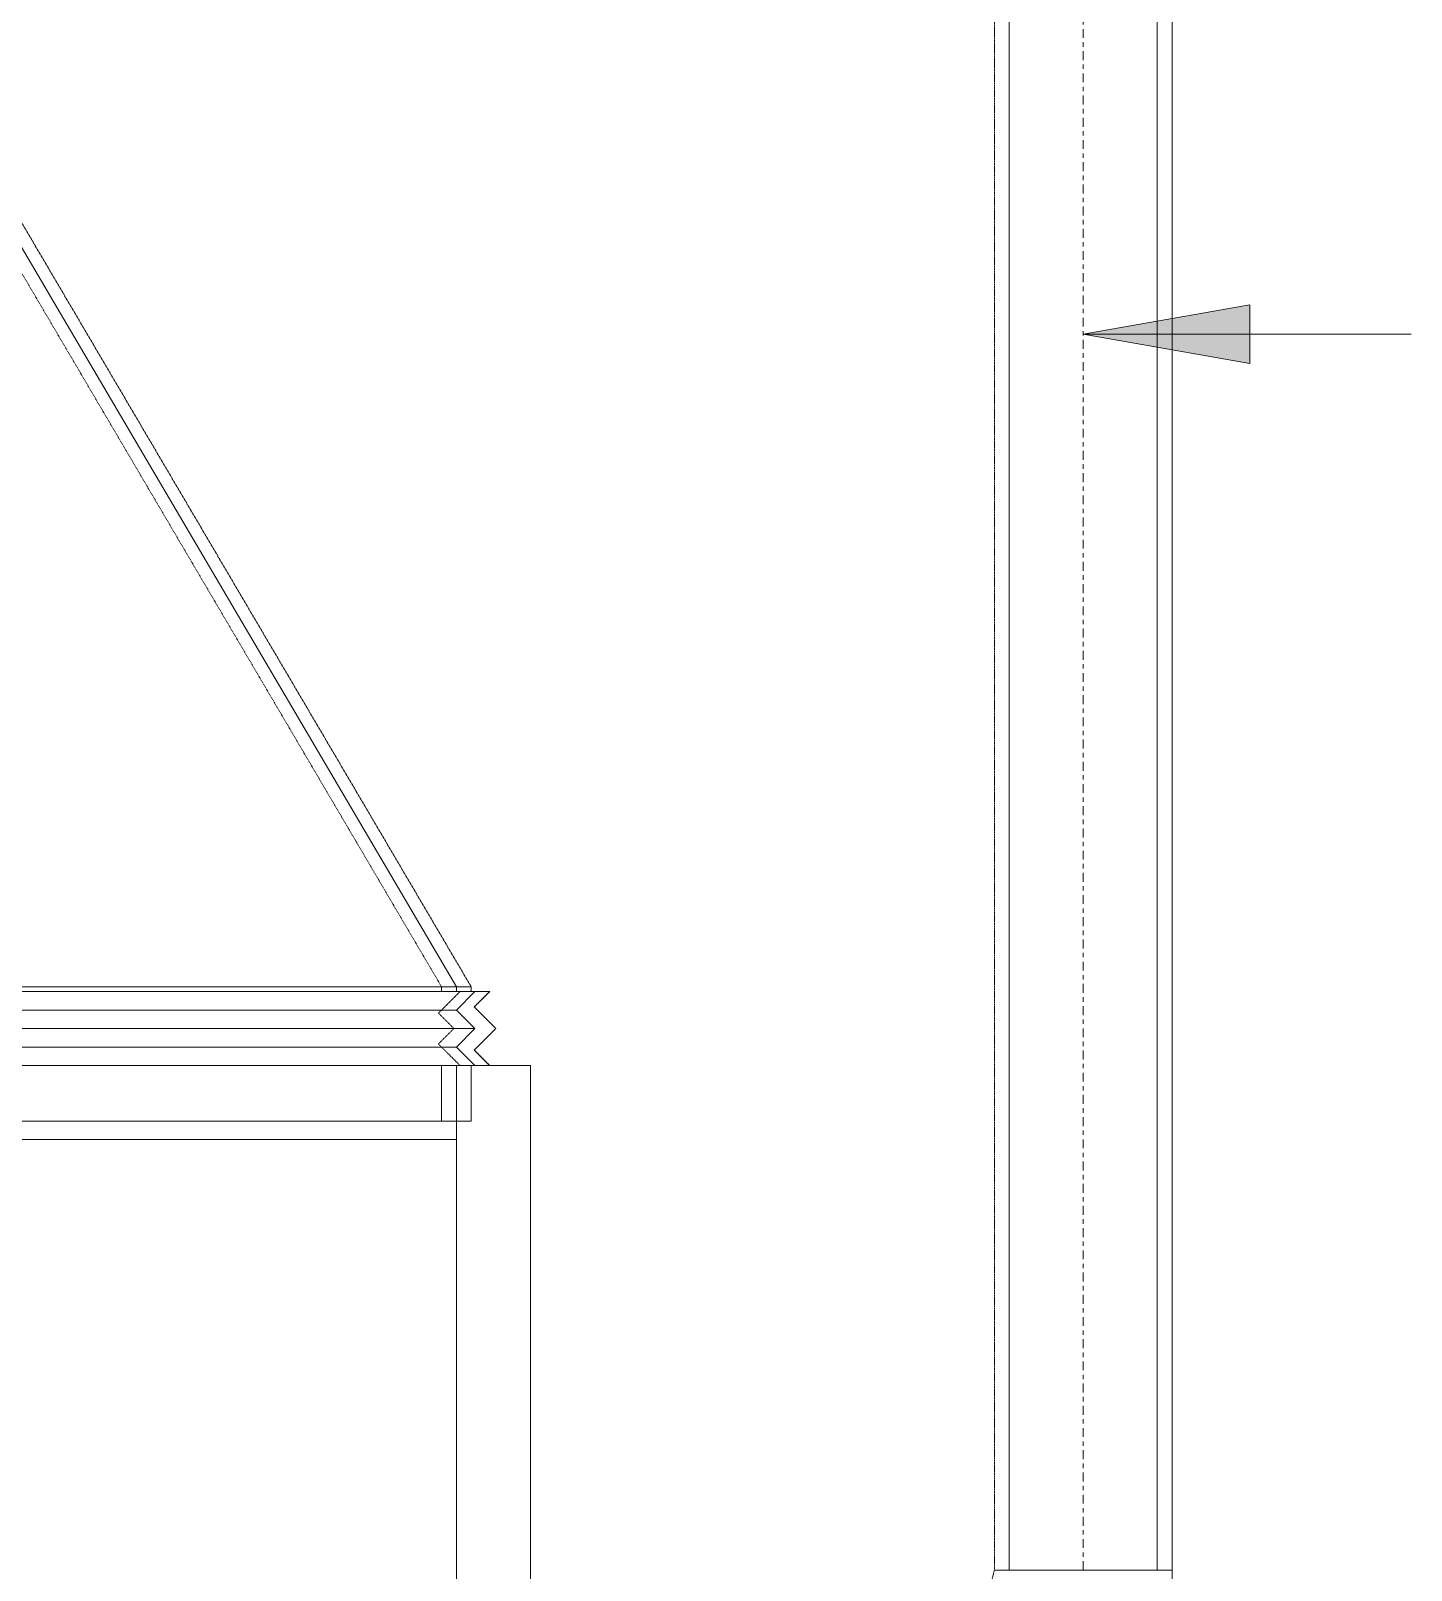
# Model space of a CAD drawing. Header units: inches. Extents: x -83664 to 20107, y -47222 to 19398.
# Drawn here: x -65944 to -64079, y -24493 to -22413 of the extents above; entities that cross this region are included whole.
import ezdxf

# ---------------------------------------------------------------- set-up
doc = ezdxf.new("R2010")
doc.units = ezdxf.units.IN
doc.header["$MEASUREMENT"] = 0
for name, pattern in [('Center', [29.999999, 12, -6, 6, -6]), ('Hidden 0_50', [1.0584, 0.5292, -0.5292]), ('Hidden 1_0', [1.7, 1, -0.7])]:
    doc.linetypes.add(name, pattern=pattern)
for name, color, linetype, lineweight in [('M-EQPM', 7, 'Continuous', 18), ('M-HVAC-DUCT-CNTR', 7, 'Center', 9), ('M-HVAC-DUCT-IDEN', 7, 'Continuous', 18)]:
    doc.layers.add(name, color=color, linetype=linetype, lineweight=lineweight)
doc.layers.add('M-HVAC-DUCT', color=7, linetype='Continuous', lineweight=9, true_color=0xffe97f)

# ---------------------------------------------------------------- blocks, each defined once
blk = doc.blocks.new('TEMW-ME-AHU-Fresh Air Handling Unit - FAHU-L44-01-8296394-FIRST FLOOR AC CONDITIONING LAYOUT - PART A')
at = {"layer": 'M-EQPM'}
for p, q in [((6050, 2500), (-100, 2500)), ((-100, 2500), (-100, -100)), ((-100, -100), (-100, 2500)), ((-100, 2500), (6050, 2500)), ((0, 2400), (-25, 2400)), ((-25, 2400), (-25, 0)), ((-25, 0), (-25, 2400)), ((-25, 2400), (0, 2400)), ((5950, 2400), (0, 2400)), ((0, 2400), (0, 0)), ((0, 0), (0, 2400)), ((0, 2400), (5950, 2400)), ((0, 0), (0, 2400)), ((0, 2400), (0, 0))]:
    blk.add_line(p, q, dxfattribs=at)
blk = doc.blocks.new('M_Rectangular Transition - Length - Standard-8296398-FIRST FLOOR AC CONDITIONING LAYOUT - PART A')
at = {"layer": 'M-HVAC-DUCT', "color": 6, "true_color": 0xff00ff}
for p, q in [((0, 500), (1190, 1200)), ((0, 500), (1190, 1200)), ((1190, -1200), (1190, 1200)), ((1190, 1200), (1190, -1200))]:
    blk.add_line(p, q, dxfattribs=at)
blk = doc.blocks.new('REMC_M_FLEX CONNECTION_Type 2 - V_SAD-8296400-FIRST FLOOR AC CONDITIONING LAYOUT - PART A')
at = {"layer": 'M-HVAC-DUCT', "color": 6, "true_color": 0xff00ff}
for p, q in [((83662.9, 74661.3), (86112.9, 74661.3)), ((86112.9, 74661.3), (83662.9, 74661.3)), ((86087.9, 74636.3), (86112.9, 74661.3)), ((86087.9, 74636.3), (86112.9, 74661.3)), ((86087.9, 74636.3), (83687.9, 74636.3)), ((83687.9, 74636.3), (86087.9, 74636.3)), ((86087.9, 74636.3), (83687.9, 74636.3)), ((83687.9, 74636.3), (86087.9, 74636.3)), ((86087.9, 74636.3), (86112.9, 74611.3)), ((86087.9, 74636.3), (86112.9, 74611.3)), ((83662.9, 74611.3), (86112.9, 74611.3)), ((86112.9, 74611.3), (83662.9, 74611.3)), ((86112.9, 74611.3), (83662.9, 74611.3)), ((83662.9, 74611.3), (86112.9, 74611.3)), ((86112.9, 74611.3), (86087.9, 74586.3)), ((86112.9, 74611.3), (86087.9, 74586.3)), ((86087.9, 74586.3), (83687.9, 74586.3)), ((83687.9, 74586.3), (86087.9, 74586.3)), ((83687.9, 74586.3), (86087.9, 74586.3)), ((86087.9, 74586.3), (83687.9, 74586.3)), ((86087.9, 74586.3), (86112.9, 74561.3)), ((86087.9, 74586.3), (86112.9, 74561.3)), ((83662.9, 74561.3), (86112.9, 74561.3)), ((86112.9, 74561.3), (83662.9, 74561.3))]:
    blk.add_line(p, q, dxfattribs=at)
blk = doc.blocks.new('TEMW-SMBZ-HO-BM-HVAC-00002_rvt-1-FIRST FLOOR AC CONDITIONING LAYOUT - PART A')
at = {"layer": 'M-HVAC-DUCT', "color": 30, "linetype": 'Hidden 0_50', "true_color": 0xff7f00}
for p, q in [((86814.6, 77829.6), (86814.6, 73879.6)), ((86814.6, 77829.6), (86814.6, 73879.6)), ((87054.6, 73879.6), (87054.6, 77829.6)), ((87054.6, 77829.6), (87054.6, 73879.6)), ((86764.6, 73679.6), (86814.6, 73879.6)), ((86764.6, 73679.6), (86814.6, 73879.6)), ((87054.6, 73879.6), (86814.6, 73879.6)), ((86814.6, 73879.6), (87054.6, 73879.6)), ((87054.6, 73879.6), (86814.6, 73879.6)), ((86814.6, 73879.6), (87054.6, 73879.6)), ((87054.6, 73679.6), (87054.6, 73879.6)), ((87054.6, 73879.6), (87054.6, 73679.6))]:
    blk.add_line(p, q, dxfattribs=at)
at = {"layer": 'M-HVAC-DUCT', "color": 30, "true_color": 0xff7f00}
for p, q in [((86834.6, 73879.6), (86834.6, 77829.6)), ((86834.6, 77829.6), (86834.6, 73879.6)), ((87034.6, 77829.6), (87034.6, 73879.6)), ((87034.6, 77829.6), (87034.6, 73879.6)), ((86834.6, 73879.6), (87034.6, 73879.6)), ((87034.6, 73879.6), (86834.6, 73879.6))]:
    blk.add_line(p, q, dxfattribs=at)
at = {"layer": 'M-HVAC-DUCT', "color": 6, "linetype": 'Hidden 1_0', "true_color": 0xff00ff}
for p, q in [((85367.9, 75857.7), (86067.9, 74667.7)), ((85367.9, 75857.7), (86067.9, 74667.7)), ((83682.9, 74661.3), (86092.9, 74661.3)), ((86092.9, 74661.3), (83682.9, 74661.3)), ((86067.9, 74667.7), (83707.9, 74667.7)), ((83707.9, 74667.7), (86067.9, 74667.7)), ((83707.9, 74667.7), (86067.9, 74667.7)), ((86067.9, 74667.7), (83707.9, 74667.7)), ((86067.9, 74661.3), (83707.9, 74661.3)), ((83707.9, 74661.3), (86067.9, 74661.3)), ((86092.9, 74661.3), (86063.7, 74632.2)), ((86063.7, 74632.2), (86092.9, 74661.3)), ((86067.9, 74661.3), (86067.9, 74667.7)), ((86067.9, 74667.7), (86067.9, 74661.3)), ((86063.7, 74632.2), (86084.6, 74611.3)), ((86084.6, 74611.3), (86063.7, 74632.2)), ((86084.6, 74611.3), (86063.7, 74590.5)), ((86063.7, 74590.5), (86084.6, 74611.3)), ((86063.7, 74590.5), (86092.9, 74561.3)), ((86092.9, 74561.3), (86063.7, 74590.5)), ((86092.9, 74561.3), (83682.9, 74561.3)), ((83682.9, 74561.3), (86092.9, 74561.3)), ((86067.9, 74561.3), (83707.9, 74561.3)), ((83707.9, 74561.3), (86067.9, 74561.3)), ((86067.9, 74486.3), (86067.9, 74561.3)), ((86067.9, 74561.3), (86067.9, 74486.3)), ((86067.9, 74486.3), (83707.9, 74486.3)), ((83707.9, 74486.3), (86067.9, 74486.3))]:
    blk.add_line(p, q, dxfattribs=at)
at = {"layer": 'M-HVAC-DUCT', "color": 6, "linetype": 'Hidden 0_50', "true_color": 0xff00ff}
for p, q in [((85407.9, 75857.7), (86107.9, 74667.7)), ((85407.9, 75857.7), (86107.9, 74667.7)), ((83642.9, 74661.3), (86132.9, 74661.3)), ((86132.9, 74661.3), (83642.9, 74661.3)), ((86107.9, 74667.7), (83667.9, 74667.7)), ((83667.9, 74667.7), (86107.9, 74667.7)), ((83667.9, 74667.7), (86107.9, 74667.7)), ((86107.9, 74667.7), (83667.9, 74667.7)), ((86107.9, 74661.3), (83667.9, 74661.3)), ((83667.9, 74661.3), (86107.9, 74661.3)), ((86107.9, 74661.3), (86107.9, 74667.7)), ((86107.9, 74667.7), (86107.9, 74661.3)), ((86132.9, 74661.3), (86112, 74640.5)), ((86112, 74640.5), (86132.9, 74661.3)), ((86112, 74640.5), (86141.2, 74611.3)), ((86141.2, 74611.3), (86112, 74640.5)), ((86141.2, 74611.3), (86112, 74582.2)), ((86112, 74582.2), (86141.2, 74611.3)), ((86112, 74582.2), (86132.9, 74561.3)), ((86132.9, 74561.3), (86112, 74582.2)), ((86132.9, 74561.3), (83642.9, 74561.3)), ((83642.9, 74561.3), (86132.9, 74561.3)), ((86107.9, 74561.3), (83667.9, 74561.3)), ((83667.9, 74561.3), (86107.9, 74561.3)), ((86107.9, 74486.3), (86107.9, 74561.3)), ((86107.9, 74561.3), (86107.9, 74486.3)), ((86107.9, 74486.3), (83667.9, 74486.3)), ((83667.9, 74486.3), (86107.9, 74486.3))]:
    blk.add_line(p, q, dxfattribs=at)
at = {"layer": 'M-HVAC-DUCT', "color": 6, "true_color": 0xff00ff}
for p, q in [((83687.9, 74667.7), (86087.9, 74667.7)), ((86087.9, 74667.7), (83687.9, 74667.7)), ((83687.9, 74661.3), (86087.9, 74661.3)), ((86087.9, 74661.3), (83687.9, 74661.3)), ((86087.9, 74667.7), (86087.9, 74661.3)), ((86087.9, 74667.7), (86087.9, 74661.3)), ((83687.9, 74561.3), (86087.9, 74561.3)), ((86087.9, 74561.3), (83687.9, 74561.3)), ((86087.9, 74561.3), (86087.9, 74486.3)), ((86087.9, 74561.3), (86087.9, 74486.3)), ((83687.9, 74486.3), (86087.9, 74486.3)), ((86087.9, 74486.3), (83687.9, 74486.3))]:
    blk.add_line(p, q, dxfattribs=at)
at = {"layer": 'M-HVAC-DUCT-CNTR', "color": 30, "true_color": 0xff7f00}
blk.add_line((86934.6, 73879.6), (86934.6, 77829.6), dxfattribs=at)
at = {"layer": 'M-EQPM', "color": 6, "linetype": 'Hidden 0_50', "lineweight": 9, "true_color": 0xff00ff, "rotation": 270.0000000000001}
blk.add_blockref('TEMW-ME-AHU-Fresh Air Handling Unit - FAHU-L44-01-8296394-FIRST FLOOR AC CONDITIONING LAYOUT - PART A', (83687.9, 74461.3), dxfattribs=at)
at = {"layer": 'M-HVAC-DUCT', "color": 6, "linetype": 'Hidden 0_50', "lineweight": 9, "true_color": 0xff00ff, "rotation": 270}
blk.add_blockref('M_Rectangular Transition - Length - Standard-8296398-FIRST FLOOR AC CONDITIONING LAYOUT - PART A', (84887.9, 75857.7), dxfattribs=at)
at = {"layer": 'M-HVAC-DUCT', "color": 6, "linetype": 'Hidden 0_50', "lineweight": 9, "true_color": 0xff00ff}
blk.add_blockref('REMC_M_FLEX CONNECTION_Type 2 - V_SAD-8296400-FIRST FLOOR AC CONDITIONING LAYOUT - PART A', (0, 0), dxfattribs=at)
blk = doc.blocks.new('TEMW-SMBZ-HO-BM-HVAC-00002_rvt-2-FIRST FLOOR AC CONDITIONING LAYOUT - PART A')
at = {"layer": 'M-HVAC-DUCT', "color": 30, "linetype": 'Hidden 0_50', "true_color": 0xff7f00}
for p, q in [((86814.6, 77829.6), (86814.6, 73879.6)), ((86814.6, 77829.6), (86814.6, 73879.6)), ((87054.6, 73879.6), (87054.6, 77829.6)), ((87054.6, 77829.6), (87054.6, 73879.6)), ((86764.6, 73679.6), (86814.6, 73879.6)), ((86764.6, 73679.6), (86814.6, 73879.6)), ((87054.6, 73879.6), (86814.6, 73879.6)), ((86814.6, 73879.6), (87054.6, 73879.6)), ((87054.6, 73879.6), (86814.6, 73879.6)), ((86814.6, 73879.6), (87054.6, 73879.6)), ((87054.6, 73679.6), (87054.6, 73879.6)), ((87054.6, 73879.6), (87054.6, 73679.6))]:
    blk.add_line(p, q, dxfattribs=at)
at = {"layer": 'M-HVAC-DUCT', "color": 30, "true_color": 0xff7f00}
for p, q in [((86834.6, 73879.6), (86834.6, 77829.6)), ((86834.6, 77829.6), (86834.6, 73879.6)), ((87034.6, 77829.6), (87034.6, 73879.6)), ((87034.6, 77829.6), (87034.6, 73879.6)), ((86834.6, 73879.6), (87034.6, 73879.6)), ((87034.6, 73879.6), (86834.6, 73879.6))]:
    blk.add_line(p, q, dxfattribs=at)
at = {"layer": 'M-HVAC-DUCT', "color": 6, "linetype": 'Hidden 1_0', "true_color": 0xff00ff}
for p, q in [((85367.9, 75857.7), (86067.9, 74667.7)), ((85367.9, 75857.7), (86067.9, 74667.7)), ((83682.9, 74661.3), (86092.9, 74661.3)), ((86092.9, 74661.3), (83682.9, 74661.3)), ((86067.9, 74667.7), (83707.9, 74667.7)), ((83707.9, 74667.7), (86067.9, 74667.7)), ((83707.9, 74667.7), (86067.9, 74667.7)), ((86067.9, 74667.7), (83707.9, 74667.7)), ((86067.9, 74661.3), (83707.9, 74661.3)), ((83707.9, 74661.3), (86067.9, 74661.3)), ((86092.9, 74661.3), (86063.7, 74632.2)), ((86063.7, 74632.2), (86092.9, 74661.3)), ((86067.9, 74661.3), (86067.9, 74667.7)), ((86067.9, 74667.7), (86067.9, 74661.3)), ((86063.7, 74632.2), (86084.6, 74611.3)), ((86084.6, 74611.3), (86063.7, 74632.2)), ((86084.6, 74611.3), (86063.7, 74590.5)), ((86063.7, 74590.5), (86084.6, 74611.3)), ((86063.7, 74590.5), (86092.9, 74561.3)), ((86092.9, 74561.3), (86063.7, 74590.5)), ((86092.9, 74561.3), (83682.9, 74561.3)), ((83682.9, 74561.3), (86092.9, 74561.3)), ((86067.9, 74561.3), (83707.9, 74561.3)), ((83707.9, 74561.3), (86067.9, 74561.3)), ((86067.9, 74486.3), (86067.9, 74561.3)), ((86067.9, 74561.3), (86067.9, 74486.3)), ((86067.9, 74486.3), (83707.9, 74486.3)), ((83707.9, 74486.3), (86067.9, 74486.3))]:
    blk.add_line(p, q, dxfattribs=at)
at = {"layer": 'M-HVAC-DUCT', "color": 6, "linetype": 'Hidden 0_50', "true_color": 0xff00ff}
for p, q in [((85407.9, 75857.7), (86107.9, 74667.7)), ((85407.9, 75857.7), (86107.9, 74667.7)), ((83642.9, 74661.3), (86132.9, 74661.3)), ((86132.9, 74661.3), (83642.9, 74661.3)), ((86107.9, 74667.7), (83667.9, 74667.7)), ((83667.9, 74667.7), (86107.9, 74667.7)), ((83667.9, 74667.7), (86107.9, 74667.7)), ((86107.9, 74667.7), (83667.9, 74667.7)), ((86107.9, 74661.3), (83667.9, 74661.3)), ((83667.9, 74661.3), (86107.9, 74661.3)), ((86107.9, 74661.3), (86107.9, 74667.7)), ((86107.9, 74667.7), (86107.9, 74661.3)), ((86132.9, 74661.3), (86112, 74640.5)), ((86112, 74640.5), (86132.9, 74661.3)), ((86112, 74640.5), (86141.2, 74611.3)), ((86141.2, 74611.3), (86112, 74640.5)), ((86141.2, 74611.3), (86112, 74582.2)), ((86112, 74582.2), (86141.2, 74611.3)), ((86112, 74582.2), (86132.9, 74561.3)), ((86132.9, 74561.3), (86112, 74582.2)), ((86132.9, 74561.3), (83642.9, 74561.3)), ((83642.9, 74561.3), (86132.9, 74561.3)), ((86107.9, 74561.3), (83667.9, 74561.3)), ((83667.9, 74561.3), (86107.9, 74561.3)), ((86107.9, 74486.3), (86107.9, 74561.3)), ((86107.9, 74561.3), (86107.9, 74486.3)), ((86107.9, 74486.3), (83667.9, 74486.3)), ((83667.9, 74486.3), (86107.9, 74486.3))]:
    blk.add_line(p, q, dxfattribs=at)
at = {"layer": 'M-HVAC-DUCT', "color": 6, "true_color": 0xff00ff}
for p, q in [((83687.9, 74667.7), (86087.9, 74667.7)), ((86087.9, 74667.7), (83687.9, 74667.7)), ((83687.9, 74661.3), (86087.9, 74661.3)), ((86087.9, 74661.3), (83687.9, 74661.3)), ((86087.9, 74667.7), (86087.9, 74661.3)), ((86087.9, 74667.7), (86087.9, 74661.3)), ((83687.9, 74561.3), (86087.9, 74561.3)), ((86087.9, 74561.3), (83687.9, 74561.3)), ((86087.9, 74561.3), (86087.9, 74486.3)), ((86087.9, 74561.3), (86087.9, 74486.3)), ((83687.9, 74486.3), (86087.9, 74486.3)), ((86087.9, 74486.3), (83687.9, 74486.3))]:
    blk.add_line(p, q, dxfattribs=at)
at = {"layer": 'M-HVAC-DUCT-CNTR', "color": 30, "true_color": 0xff7f00}
blk.add_line((86934.6, 73879.6), (86934.6, 77829.6), dxfattribs=at)
at = {"layer": 'M-EQPM', "color": 6, "linetype": 'Hidden 0_50', "lineweight": 9, "true_color": 0xff00ff, "rotation": 270.0000000000001}
blk.add_blockref('TEMW-ME-AHU-Fresh Air Handling Unit - FAHU-L44-01-8296394-FIRST FLOOR AC CONDITIONING LAYOUT - PART A', (83687.9, 74461.3), dxfattribs=at)
at = {"layer": 'M-HVAC-DUCT', "color": 6, "linetype": 'Hidden 0_50', "lineweight": 9, "true_color": 0xff00ff, "rotation": 270}
blk.add_blockref('M_Rectangular Transition - Length - Standard-8296398-FIRST FLOOR AC CONDITIONING LAYOUT - PART A', (84887.9, 75857.7), dxfattribs=at)
at = {"layer": 'M-HVAC-DUCT', "color": 6, "linetype": 'Hidden 0_50', "lineweight": 9, "true_color": 0xff00ff}
blk.add_blockref('REMC_M_FLEX CONNECTION_Type 2 - V_SAD-8296400-FIRST FLOOR AC CONDITIONING LAYOUT - PART A', (0, 0), dxfattribs=at)

msp = doc.modelspace()

# ---------------------------------------------------------------- hatches: boundary and pattern name
at = {"layer": 'M-HVAC-DUCT-IDEN', "lineweight": 9}
msp.add_hatch(color=256, dxfattribs=at).paths.add_polyline_path([(-64522, -22822.7), (-64297, -22862.4), (-64297, -22783.1)])

# ---------------------------------------------------------------- linework, layer by layer
for p, q in [((-64297, -22783.1), (-64522, -22822.7)), ((-64297, -22862.4), (-64297, -22783.1)), ((-64522, -22822.7), (-64297, -22862.4)), ((-64522, -22822.7), (-64079, -22822.7))]:
    msp.add_line(p, q, dxfattribs=at)

# ---------------------------------------------------------------- block references
at = {"lineweight": 5}
for name in ['TEMW-SMBZ-HO-BM-HVAC-00002_rvt-1-FIRST FLOOR AC CONDITIONING LAYOUT - PART A', 'TEMW-SMBZ-HO-BM-HVAC-00002_rvt-2-FIRST FLOOR AC CONDITIONING LAYOUT - PART A']:
    msp.add_blockref(name, (-151456.7, -98372.2), dxfattribs=at)

doc.saveas('drawing.dxf')
